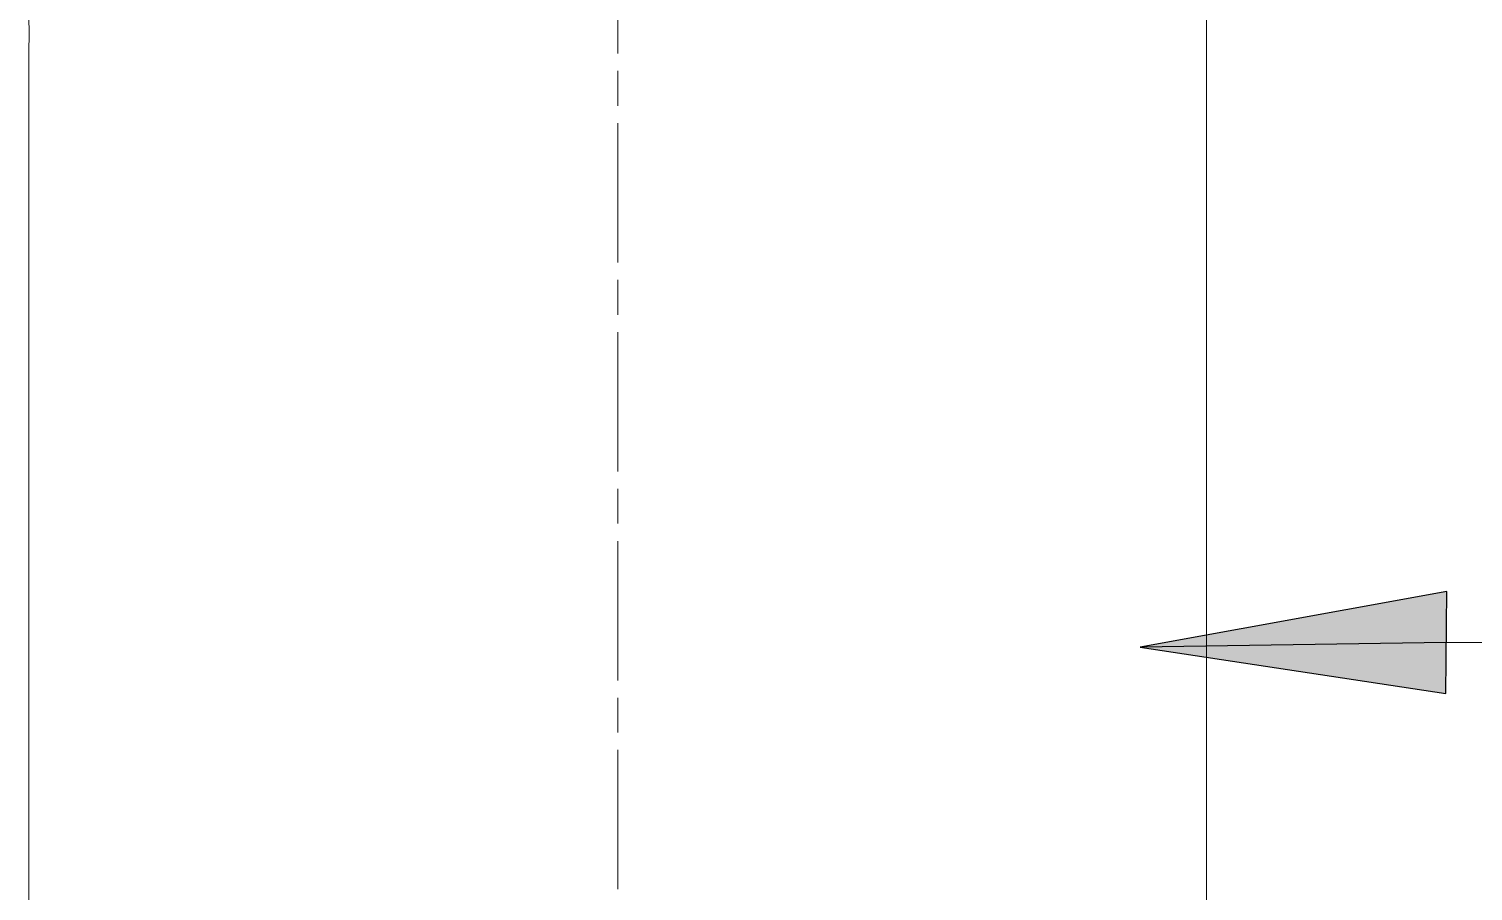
# Model space of a CAD drawing. Header units: inches. Extents: x 0 to 63075, y 0 to 44550.
# Drawn here: x 12178 to 13422, y 25329 to 26072 of the extents above; entities that cross this region are included whole.
import ezdxf

# ---------------------------------------------------------------- set-up
doc = ezdxf.new("R2010")
doc.units = ezdxf.units.IN
doc.header["$MEASUREMENT"] = 0
doc.linetypes.add('ACAD_ISO08W100', pattern=[36, 24, -3, 6, -3])
doc.layers.add('PDF_AXES', color=7, linetype='Continuous')
doc.layers.add('PDF_Symbol (Howden)', color=7, linetype='Continuous')

# ---------------------------------------------------------------- blocks, each defined once
blk = doc.blocks.new('FAN_MOTOR_TOP')
at = {"linetype": 'ACAD_ISO08W100', "lineweight": 0, "ltscale": 5}
blk.add_lwpolyline([(21954.1, -18544.6), (18083, -18544.6)], dxfattribs=at)
at = {"layer": 'PDF_AXES', "lineweight": 20}
blk.add_lwpolyline([(20486.1, -19052, -0.004834), (20495.9, -19051.9, -0.004915), (20505.9, -19052), (20505.9, -19052), (21646.1, -19052, -0.004834), (21656, -19051.9, -0.004915), (21665.9, -19052), (21666, -19052), (21676, -19052), (21676, -18037.2), (20475.9, -18037.2), (20475.9, -19052), (20485.9, -19052)], format="xyb", close=True, dxfattribs=at)

msp = doc.modelspace()

# ---------------------------------------------------------------- linework, layer by layer
at = {"layer": 'PDF_Symbol (Howden)', "lineweight": 25}
msp.add_lwpolyline([(15603.3, 25542.9), (13399.2, 25543.6), (13135.3, 25539.7), (13398.8, 25499.7), (13399.7, 25587.5), (13135.3, 25539.7)], dxfattribs=at)
at = {"layer": 'PDF_Symbol (Howden)', "lineweight": 25, "transparency": 33554559}
msp.add_solid([(13399.7, 25587.5), (13399.7, 25587.5), (13398.8, 25499.7), (13135.3, 25539.7)], dxfattribs=at)

# ---------------------------------------------------------------- block references
at = {"rotation": 270}
msp.add_blockref('FAN_MOTOR_TOP', (31229.9, 46565.1), dxfattribs=at)

doc.saveas('drawing.dxf')
